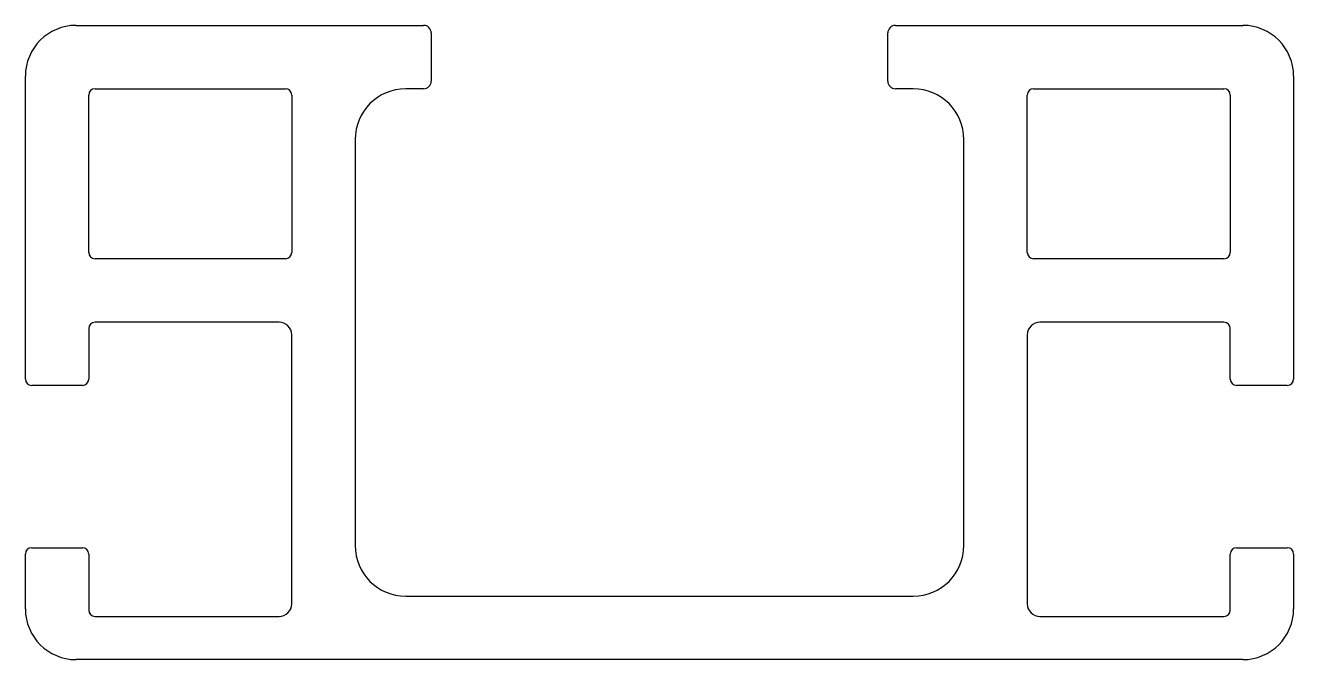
# Model space of a CAD drawing. Extents: x 1966 to 2016, y 1529.9 to 1554.9.
import ezdxf

# ---------------------------------------------------------------- set-up
doc = ezdxf.new("R2010")
doc.units = 0
doc.layers.get('0').update_dxf_attribs({"linetype": 'CONTINUOUS'})

msp = doc.modelspace()

# ---------------------------------------------------------------- linework, layer by layer
for p, q in [((1967.989, 1554.867), (1981.689, 1554.867)), ((1981.989, 1554.567), (1981.989, 1552.667)), ((1999.989, 1552.667), (1999.989, 1554.567)), ((2000.289, 1554.867), (2013.989, 1554.867)), ((1965.989, 1540.927), (1965.989, 1552.867)), ((2015.989, 1552.867), (2015.989, 1540.927)), ((1968.489, 1545.917), (1968.489, 1552.117)), ((1968.739, 1552.367), (1976.239, 1552.367)), ((1976.489, 1552.117), (1976.489, 1545.917)), ((1981.689, 1552.367), (1980.989, 1552.367)), ((2000.989, 1552.367), (2000.289, 1552.367)), ((2005.489, 1545.917), (2005.489, 1552.117)), ((2005.739, 1552.367), (2013.239, 1552.367)), ((2013.489, 1552.117), (2013.489, 1545.917)), ((1978.989, 1550.367), (1978.989, 1534.367)), ((2002.989, 1534.367), (2002.989, 1550.367)), ((1976.239, 1545.667), (1968.739, 1545.667)), ((2013.239, 1545.667), (2005.739, 1545.667)), ((1975.989, 1543.167), (1968.739, 1543.167)), ((2013.239, 1543.167), (2005.989, 1543.167)), ((1968.489, 1542.917), (1968.489, 1540.927)), ((1976.489, 1532.067), (1976.489, 1542.667)), ((2005.489, 1542.667), (2005.489, 1532.067)), ((2013.489, 1540.927), (2013.489, 1542.917)), ((1968.239, 1540.677), (1966.239, 1540.677)), ((2015.739, 1540.677), (2013.739, 1540.677)), ((1965.989, 1531.867), (1965.989, 1534.027)), ((1966.239, 1534.277), (1968.239, 1534.277)), ((1968.489, 1534.027), (1968.489, 1531.817)), ((2013.489, 1531.817), (2013.489, 1534.027)), ((2013.739, 1534.277), (2015.739, 1534.277)), ((2015.989, 1534.027), (2015.989, 1531.867)), ((1980.989, 1532.367), (2000.989, 1532.367)), ((1968.739, 1531.567), (1975.989, 1531.567)), ((2005.989, 1531.567), (2013.239, 1531.567)), ((2013.989, 1529.867), (1967.989, 1529.867))]:
    msp.add_line(p, q)
for centre, radius, start, end in [((1967.989, 1552.867), 2, 90, 180), ((1981.689, 1554.567), 0.3, 0, 90), ((2000.289, 1554.567), 0.3, 90, 180), ((2013.989, 1552.867), 2, 0, 90), ((1981.689, 1552.667), 0.3, 270, 0), ((2000.289, 1552.667), 0.3, 180, 270), ((1968.739, 1552.117), 0.25, 90, 180), ((1976.239, 1552.117), 0.25, 0, 90), ((1980.989, 1550.367), 2, 90, 180), ((2000.989, 1550.367), 2, 0, 90), ((2005.739, 1552.117), 0.25, 90, 180), ((2013.239, 1552.117), 0.25, 0, 90), ((1968.739, 1545.917), 0.25, 180, 270), ((1976.239, 1545.917), 0.25, 270, 0), ((2005.739, 1545.917), 0.25, 180, 270), ((2013.239, 1545.917), 0.25, 270, 0), ((1968.739, 1542.917), 0.25, 90, 180), ((1975.989, 1542.667), 0.5, 0, 90), ((2005.989, 1542.667), 0.5, 90, 180), ((2013.239, 1542.917), 0.25, 0, 90), ((1966.239, 1540.927), 0.25, 180, 270), ((1968.239, 1540.927), 0.25, 270, 0), ((2013.739, 1540.927), 0.25, 180, 270), ((2015.739, 1540.927), 0.25, 270, 0), ((1966.239, 1534.027), 0.25, 90, 180), ((1968.239, 1534.027), 0.25, 0, 90), ((1980.989, 1534.367), 2, 180, 270), ((2000.989, 1534.367), 2, 270, 0), ((2013.739, 1534.027), 0.25, 90, 180), ((2015.739, 1534.027), 0.25, 0, 90), ((1975.989, 1532.067), 0.5, 270, 0), ((2005.989, 1532.067), 0.5, 180, 270), ((1967.989, 1531.867), 2, 180, 270), ((1968.739, 1531.817), 0.25, 180, 270), ((2013.239, 1531.817), 0.25, 270, 0), ((2013.989, 1531.867), 2, 270, 0)]:
    msp.add_arc(centre, radius, start, end)

doc.saveas('drawing.dxf')
